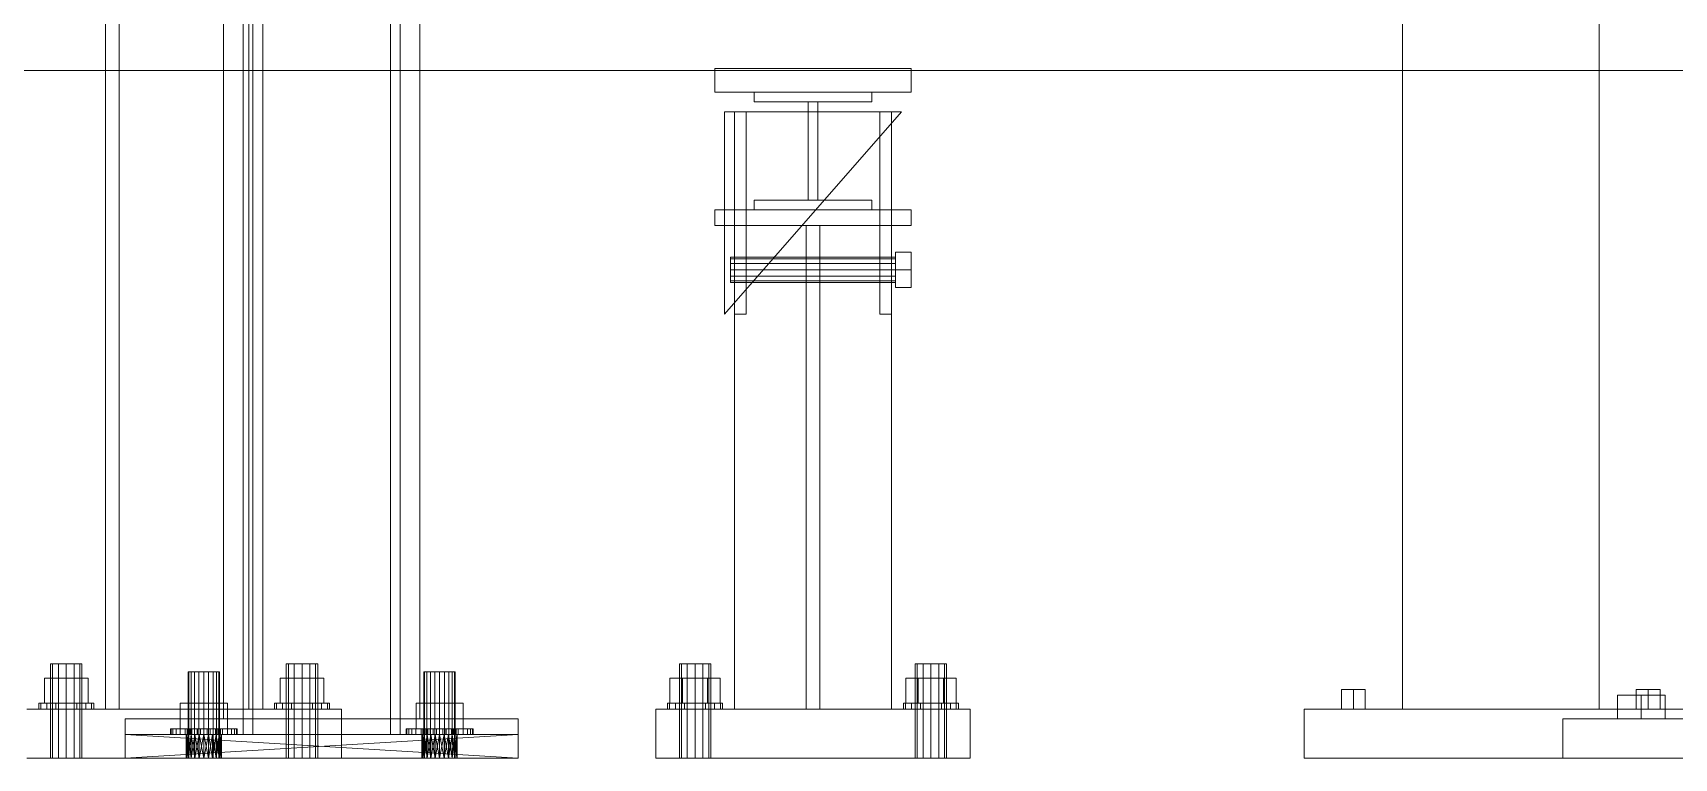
# Model space of a CAD drawing. Header units: millimetres. Extents: x -191664 to 191490, y -197311 to 10263.
# Drawn here: x 903 to 1738, y -32000 to -31631 of the extents above; entities that cross this region are included whole.
import ezdxf

# ---------------------------------------------------------------- set-up
doc = ezdxf.new("R2010")
doc.units = ezdxf.units.MM
for name, color, linetype, lineweight in [('frontal_C01', 7, 'Continuous', 0), ('frontal_C04', 7, 'Continuous', 0), ('frontal_secador', 7, 'Continuous', 0), ('frontal_tolva', 7, 'Continuous', 0)]:
    doc.layers.add(name, color=color, linetype=linetype, lineweight=lineweight)

msp = doc.modelspace()

# ---------------------------------------------------------------- linework, layer by layer
at = {"layer": 'frontal_C01', "color": 139, "true_color": 0x354b57}
for p, q in [((940, -31975), (940, -29288.06)), ((947, -31975), (947, -29288.06)), ((1013, -31975), (1013, -29288.06)), ((1020, -31975), (1020, -29288.06)), ((940, -31975), (947, -31975)), ((947, -31975), (1013, -31975)), ((1013, -31975), (1020, -31975))]:
    msp.add_line(p, q, dxfattribs=at)
at = {"layer": 'frontal_C01', "color": 9, "true_color": 0xaebcc4}
for p, q in [((913.07, -31952), (912, -31952)), ((912, -32000), (912, -31952)), ((916, -31952), (913.07, -31952)), ((913.07, -32000), (913.07, -31952)), ((920, -31952), (916, -31952)), ((916, -32000), (916, -31952)), ((920, -31952), (924, -31952)), ((920, -31952), (920, -32000)), ((924, -31952), (926.93, -31952)), ((924, -32000), (924, -31952)), ((926.93, -31952), (928, -31952)), ((926.93, -32000), (926.93, -31952)), ((928, -32000), (928, -31952)), ((1033.07, -31952), (1032, -31952)), ((1032, -32000), (1032, -31952)), ((1036, -31952), (1033.07, -31952)), ((1033.07, -32000), (1033.07, -31952)), ((1040, -31952), (1036, -31952)), ((1036, -32000), (1036, -31952)), ((1040, -31952), (1044, -31952)), ((1040, -31952), (1040, -32000)), ((1044, -31952), (1046.93, -31952)), ((1044, -32000), (1044, -31952)), ((1046.93, -31952), (1048, -31952)), ((1046.93, -32000), (1046.93, -31952)), ((1048, -32000), (1048, -31952)), ((920, -31959.2), (908.91, -31959.2)), ((908.91, -31972), (908.91, -31959.2)), ((920, -31959.2), (931.09, -31959.2)), ((920, -31959.2), (920, -31972)), ((931.09, -31972), (931.09, -31959.2)), ((1040, -31959.2), (1028.91, -31959.2)), ((1028.91, -31972), (1028.91, -31959.2)), ((1040, -31959.2), (1051.09, -31959.2)), ((1040, -31959.2), (1040, -31972)), ((1051.09, -31972), (1051.09, -31959.2)), ((907.07, -31972), (906, -31972)), ((906, -31975), (906, -31972)), ((910.1, -31972), (907.07, -31972)), ((907.07, -31975), (907.07, -31972)), ((908.91, -31972), (920, -31972)), ((914.64, -31972), (910.1, -31972)), ((910.1, -31975), (910.1, -31972)), ((920, -31972), (914.64, -31972)), ((914.64, -31975), (914.64, -31972)), ((920, -31972), (925.36, -31972)), ((920, -31972), (920, -31975)), ((920, -31972), (931.09, -31972)), ((925.36, -31972), (929.9, -31972)), ((925.36, -31975), (925.36, -31972)), ((929.9, -31972), (932.93, -31972)), ((929.9, -31975), (929.9, -31972)), ((932.93, -31972), (934, -31972)), ((932.93, -31975), (932.93, -31972)), ((934, -31975), (934, -31972)), ((1027.07, -31972), (1026, -31972)), ((1026, -31975), (1026, -31972)), ((1030.1, -31972), (1027.07, -31972)), ((1027.07, -31975), (1027.07, -31972)), ((1028.91, -31972), (1040, -31972)), ((1034.64, -31972), (1030.1, -31972)), ((1030.1, -31975), (1030.1, -31972)), ((1040, -31972), (1034.64, -31972)), ((1034.64, -31975), (1034.64, -31972)), ((1040, -31972), (1045.36, -31972)), ((1040, -31972), (1040, -31975)), ((1040, -31972), (1051.09, -31972)), ((1045.36, -31972), (1049.9, -31972)), ((1045.36, -31975), (1045.36, -31972)), ((1049.9, -31972), (1052.93, -31972)), ((1049.9, -31975), (1049.9, -31972)), ((1052.93, -31972), (1054, -31972)), ((1052.93, -31975), (1052.93, -31972)), ((1054, -31975), (1054, -31972)), ((907.07, -31975), (906, -31975)), ((910.1, -31975), (907.07, -31975)), ((914.64, -31975), (910.1, -31975)), ((914.64, -31975), (920, -31975)), ((920, -31975), (925.36, -31975)), ((925.36, -31975), (929.9, -31975)), ((929.9, -31975), (932.93, -31975)), ((932.93, -31975), (934, -31975)), ((1027.07, -31975), (1026, -31975)), ((1030.1, -31975), (1027.07, -31975)), ((1034.64, -31975), (1030.1, -31975)), ((1034.64, -31975), (1040, -31975)), ((1040, -31975), (1045.36, -31975)), ((1045.36, -31975), (1049.9, -31975)), ((1049.9, -31975), (1052.93, -31975)), ((1052.93, -31975), (1054, -31975)), ((913.07, -32000), (912, -32000)), ((916, -32000), (913.07, -32000)), ((916, -32000), (920, -32000)), ((920, -32000), (924, -32000)), ((924, -32000), (926.93, -32000)), ((926.93, -32000), (928, -32000)), ((1033.07, -32000), (1032, -32000)), ((1036, -32000), (1033.07, -32000)), ((1036, -32000), (1040, -32000)), ((1040, -32000), (1044, -32000)), ((1044, -32000), (1046.93, -32000)), ((1046.93, -32000), (1048, -32000))]:
    msp.add_line(p, q, dxfattribs=at)
at = {"layer": 'frontal_C01', "color": 251, "true_color": 0x4e626d}
for p, q in [((900, -31975), (1060, -31975)), ((1060, -32000), (1060, -31975)), ((900, -32000), (1060, -32000))]:
    msp.add_line(p, q, dxfattribs=at)
at = {"layer": 'frontal_C04', "color": 139, "true_color": 0x354b57}
for p, q in [((650, -31650), (1850, -31650)), ((1270, -31666), (1270, -31661)), ((1270, -31661), (1330, -31661)), ((1330, -31661), (1330, -31666)), ((1330, -31666), (1270, -31666)), ((1297.5, -31716), (1297.5, -31666)), ((1297.5, -31666), (1302.5, -31666)), ((1302.5, -31666), (1302.5, -31716)), ((1270, -31721), (1270, -31716)), ((1270, -31716), (1330, -31716)), ((1330, -31721), (1270, -31721)), ((1302.5, -31716), (1297.5, -31716)), ((1330, -31716), (1330, -31721)), ((1260, -31729), (1340, -31729)), ((1260, -31729), (1260, -31975)), ((1296.5, -31729), (1303.5, -31729)), ((1296.5, -31729), (1296.5, -31975)), ((1303.5, -31975), (1303.5, -31729)), ((1340, -31975), (1340, -31729)), ((1260, -31975), (1340, -31975)), ((1296.5, -31975), (1303.5, -31975))]:
    msp.add_line(p, q, dxfattribs=at)
at = {"layer": 'frontal_C04', "color": 251, "true_color": 0x4e626d}
for p, q in [((1250, -31649), (1350, -31649)), ((1250, -31649), (1250, -31661)), ((1350, -31661), (1350, -31649)), ((1250, -31661), (1350, -31661)), ((1255, -31774), (1345, -31671)), ((1345, -31671), (1255, -31671)), ((1255, -31671), (1255, -31774)), ((1260, -31774), (1260, -31671)), ((1260, -31671), (1266, -31671)), ((1266, -31774), (1266, -31671)), ((1334, -31774), (1334, -31671)), ((1334, -31671), (1340, -31671)), ((1340, -31774), (1340, -31671)), ((1250, -31721), (1350, -31721)), ((1250, -31721), (1250, -31729)), ((1350, -31729), (1350, -31721)), ((1250, -31729), (1350, -31729)), ((1266, -31774), (1260, -31774)), ((1340, -31774), (1334, -31774)), ((1220, -31975), (1380, -31975)), ((1220, -31975), (1220, -32000)), ((1380, -32000), (1380, -31975)), ((1220, -32000), (1380, -32000))]:
    msp.add_line(p, q, dxfattribs=at)
at = {"layer": 'frontal_C04', "color": 9, "true_color": 0xaebcc4}
for p, q in [((1258, -31745.96), (1258, -31745.1)), ((1258, -31745.1), (1342, -31745.1)), ((1258, -31748.3), (1258, -31745.96)), ((1258, -31745.96), (1342, -31745.96)), ((1342, -31751.5), (1342, -31742.49)), ((1342, -31742.49), (1350, -31742.49)), ((1342, -31745.96), (1342, -31745.1)), ((1342, -31748.3), (1342, -31745.96)), ((1350, -31751.5), (1350, -31742.49)), ((1258, -31751.5), (1258, -31748.3)), ((1258, -31748.3), (1342, -31748.3)), ((1258, -31754.7), (1258, -31751.5)), ((1342, -31751.5), (1258, -31751.5)), ((1258, -31754.7), (1258, -31757.04)), ((1258, -31754.7), (1342, -31754.7)), ((1342, -31751.5), (1342, -31748.3)), ((1342, -31751.5), (1342, -31754.7)), ((1342, -31760.51), (1342, -31751.5)), ((1350, -31751.5), (1342, -31751.5)), ((1342, -31754.7), (1342, -31757.04)), ((1350, -31751.5), (1350, -31760.51)), ((1258, -31757.04), (1258, -31757.9)), ((1258, -31757.04), (1342, -31757.04)), ((1258, -31757.9), (1342, -31757.9)), ((1342, -31757.04), (1342, -31757.9)), ((1342, -31760.51), (1350, -31760.51)), ((1233.07, -31952), (1232, -31952)), ((1232, -32000), (1232, -31952)), ((1236, -31952), (1233.07, -31952)), ((1233.07, -32000), (1233.07, -31952)), ((1240, -31952), (1236, -31952)), ((1236, -32000), (1236, -31952)), ((1244, -31952), (1240, -31952)), ((1240, -32000), (1240, -31952)), ((1246.93, -31952), (1244, -31952)), ((1244, -32000), (1244, -31952)), ((1248, -31952), (1246.93, -31952)), ((1246.93, -32000), (1246.93, -31952)), ((1248, -31952), (1248, -32000)), ((1353.07, -31952), (1352, -31952)), ((1352, -32000), (1352, -31952)), ((1356, -31952), (1353.07, -31952)), ((1353.07, -32000), (1353.07, -31952)), ((1360, -31952), (1356, -31952)), ((1356, -32000), (1356, -31952)), ((1364, -31952), (1360, -31952)), ((1360, -32000), (1360, -31952)), ((1366.93, -31952), (1364, -31952)), ((1364, -32000), (1364, -31952)), ((1368, -31952), (1366.93, -31952)), ((1366.93, -32000), (1366.93, -31952)), ((1368, -31952), (1368, -32000)), ((1233.6, -31959.2), (1227.2, -31959.2)), ((1227.2, -31972), (1227.2, -31959.2)), ((1246.4, -31959.2), (1233.6, -31959.2)), ((1233.6, -31972), (1233.6, -31959.2)), ((1252.8, -31959.2), (1246.4, -31959.2)), ((1246.4, -31972), (1246.4, -31959.2)), ((1252.8, -31959.2), (1252.8, -31972)), ((1353.6, -31959.2), (1347.2, -31959.2)), ((1347.2, -31972), (1347.2, -31959.2)), ((1366.4, -31959.2), (1353.6, -31959.2)), ((1353.6, -31972), (1353.6, -31959.2)), ((1372.8, -31959.2), (1366.4, -31959.2)), ((1366.4, -31972), (1366.4, -31959.2)), ((1372.8, -31959.2), (1372.8, -31972)), ((1227.07, -31972), (1226, -31972)), ((1226, -31975), (1226, -31972)), ((1230.1, -31972), (1227.07, -31972)), ((1227.07, -31975), (1227.07, -31972)), ((1233.6, -31972), (1227.2, -31972)), ((1234.64, -31972), (1230.1, -31972)), ((1230.1, -31975), (1230.1, -31972)), ((1246.4, -31972), (1233.6, -31972)), ((1240, -31972), (1234.64, -31972)), ((1234.64, -31975), (1234.64, -31972)), ((1245.36, -31972), (1240, -31972)), ((1240, -31975), (1240, -31972)), ((1249.9, -31972), (1245.36, -31972)), ((1245.36, -31975), (1245.36, -31972)), ((1246.4, -31972), (1252.8, -31972)), ((1252.93, -31972), (1249.9, -31972)), ((1249.9, -31975), (1249.9, -31972)), ((1254, -31972), (1252.93, -31972)), ((1252.93, -31975), (1252.93, -31972)), ((1254, -31972), (1254, -31975)), ((1347.07, -31972), (1346, -31972)), ((1346, -31975), (1346, -31972)), ((1350.1, -31972), (1347.07, -31972)), ((1347.07, -31975), (1347.07, -31972)), ((1353.6, -31972), (1347.2, -31972)), ((1354.64, -31972), (1350.1, -31972)), ((1350.1, -31975), (1350.1, -31972)), ((1366.4, -31972), (1353.6, -31972)), ((1360, -31972), (1354.64, -31972)), ((1354.64, -31975), (1354.64, -31972)), ((1365.36, -31972), (1360, -31972)), ((1360, -31975), (1360, -31972)), ((1369.9, -31972), (1365.36, -31972)), ((1365.36, -31975), (1365.36, -31972)), ((1366.4, -31972), (1372.8, -31972)), ((1372.93, -31972), (1369.9, -31972)), ((1369.9, -31975), (1369.9, -31972)), ((1374, -31972), (1372.93, -31972)), ((1372.93, -31975), (1372.93, -31972)), ((1374, -31972), (1374, -31975)), ((1227.07, -31975), (1226, -31975)), ((1230.1, -31975), (1227.07, -31975)), ((1234.64, -31975), (1230.1, -31975)), ((1240, -31975), (1234.64, -31975)), ((1245.36, -31975), (1240, -31975)), ((1249.9, -31975), (1245.36, -31975)), ((1252.93, -31975), (1249.9, -31975)), ((1252.93, -31975), (1254, -31975)), ((1347.07, -31975), (1346, -31975)), ((1350.1, -31975), (1347.07, -31975)), ((1354.64, -31975), (1350.1, -31975)), ((1360, -31975), (1354.64, -31975)), ((1365.36, -31975), (1360, -31975)), ((1369.9, -31975), (1365.36, -31975)), ((1372.93, -31975), (1369.9, -31975)), ((1372.93, -31975), (1374, -31975)), ((1233.07, -32000), (1232, -32000)), ((1236, -32000), (1233.07, -32000)), ((1240, -32000), (1236, -32000)), ((1244, -32000), (1240, -32000)), ((1246.93, -32000), (1244, -32000)), ((1246.93, -32000), (1248, -32000)), ((1353.07, -32000), (1352, -32000)), ((1356, -32000), (1353.07, -32000)), ((1360, -32000), (1356, -32000)), ((1364, -32000), (1360, -32000)), ((1366.93, -32000), (1364, -32000)), ((1366.93, -32000), (1368, -32000))]:
    msp.add_line(p, q, dxfattribs=at)
at = {"layer": 'frontal_secador', "color": 253, "true_color": 0xa6b3ba}
for p, q in [((1600, -31975), (1600, -29010)), ((1700, -31975), (1700, -29010)), ((1550, -31975), (1750, -31975)), ((1550, -32000), (1550, -31975)), ((1600, -31975), (1700, -31975)), ((1550, -32000), (1750, -32000))]:
    msp.add_line(p, q, dxfattribs=at)
at = {"layer": 'frontal_secador', "color": 147, "true_color": 0x536c78}
for p, q in [((1010, -31988), (1010, -31144.71)), ((1015, -31988), (1015, -31144.71)), ((1085, -31988), (1085, -31144.71)), ((1090, -31988), (1090, -31144.71)), ((1010, -31988), (1015, -31988)), ((1015, -31988), (1085, -31988)), ((1085, -31988), (1090, -31988))]:
    msp.add_line(p, q, dxfattribs=at)
at = {"layer": 'frontal_secador', "color": 251, "true_color": 0x536a64}
for p, q in [((1000, -31980), (1000, -31390)), ((1100, -31980), (1100, -31390)), ((1000, -31980), (1100, -31980))]:
    msp.add_line(p, q, dxfattribs=at)
at = {"layer": 'frontal_secador', "color": 9, "true_color": 0xaeb9be}
for p, q in [((982.39, -31956), (982, -31956)), ((982, -32000), (982, -31956)), ((983.53, -31956), (982.39, -31956)), ((982.39, -32000), (982.39, -31956)), ((985.3, -31956), (983.53, -31956)), ((983.53, -32000), (983.53, -31956)), ((987.53, -31956), (985.3, -31956)), ((985.3, -32000), (985.3, -31956)), ((990, -31956), (987.53, -31956)), ((987.53, -32000), (987.53, -31956)), ((990, -31956), (992.47, -31956)), ((990, -31956), (990, -32000)), ((992.47, -31956), (994.7, -31956)), ((992.47, -32000), (992.47, -31956)), ((994.7, -31956), (996.47, -31956)), ((994.7, -32000), (994.7, -31956)), ((996.47, -31956), (997.61, -31956)), ((996.47, -32000), (996.47, -31956)), ((997.61, -31956), (998, -31956)), ((997.61, -32000), (997.61, -31956)), ((998, -32000), (998, -31956)), ((1102.39, -31956), (1102, -31956)), ((1102, -32000), (1102, -31956)), ((1103.53, -31956), (1102.39, -31956)), ((1102.39, -32000), (1102.39, -31956)), ((1105.3, -31956), (1103.53, -31956)), ((1103.53, -32000), (1103.53, -31956)), ((1107.53, -31956), (1105.3, -31956)), ((1105.3, -32000), (1105.3, -31956)), ((1110, -31956), (1107.53, -31956)), ((1107.53, -32000), (1107.53, -31956)), ((1110, -31956), (1112.47, -31956)), ((1110, -31956), (1110, -32000)), ((1112.47, -31956), (1114.7, -31956)), ((1112.47, -32000), (1112.47, -31956)), ((1114.7, -31956), (1116.47, -31956)), ((1114.7, -32000), (1114.7, -31956)), ((1116.47, -31956), (1117.61, -31956)), ((1116.47, -32000), (1116.47, -31956)), ((1117.61, -31956), (1118, -31956)), ((1117.61, -32000), (1117.61, -31956)), ((1118, -32000), (1118, -31956)), ((982.39, -32000), (982, -32000)), ((983.53, -32000), (982.39, -32000)), ((985.3, -32000), (983.53, -32000)), ((987.53, -32000), (985.3, -32000)), ((987.53, -32000), (990, -32000)), ((990, -32000), (992.47, -32000)), ((992.47, -32000), (994.7, -32000)), ((994.7, -32000), (996.47, -32000)), ((996.47, -32000), (997.61, -32000)), ((997.61, -32000), (998, -32000)), ((1102.39, -32000), (1102, -32000)), ((1103.53, -32000), (1102.39, -32000)), ((1105.3, -32000), (1103.53, -32000)), ((1107.53, -32000), (1105.3, -32000)), ((1107.53, -32000), (1110, -32000)), ((1110, -32000), (1112.47, -32000)), ((1112.47, -32000), (1114.7, -32000)), ((1114.7, -32000), (1116.47, -32000)), ((1116.47, -32000), (1117.61, -32000)), ((1117.61, -32000), (1118, -32000))]:
    msp.add_line(p, q, dxfattribs=at)
at = {"layer": 'frontal_secador', "color": 9, "true_color": 0xb6c0c4}
for p, q in [((990, -31972), (978.01, -31972)), ((978.01, -31985), (978.01, -31972)), ((990, -31972), (1001.99, -31972)), ((990, -31972), (990, -31985)), ((1001.99, -31985), (1001.99, -31972)), ((1110, -31972), (1098.01, -31972)), ((1098.01, -31985), (1098.01, -31972)), ((1110, -31972), (1121.99, -31972)), ((1110, -31972), (1110, -31985)), ((1121.99, -31985), (1121.99, -31972)), ((973, -31988), (973, -31985)), ((973, -31985), (973.33, -31985)), ((973, -31985), (981.5, -31985)), ((973.33, -31988), (973, -31988)), ((981.5, -31988), (973, -31988)), ((973.33, -31988), (973.33, -31985)), ((973.33, -31985), (974.29, -31985)), ((973.33, -31985), (981.66, -31985)), ((974.29, -31988), (973.33, -31988)), ((981.66, -31988), (973.33, -31988)), ((974.29, -31988), (974.29, -31985)), ((974.29, -31985), (975.87, -31985)), ((974.29, -31985), (982.15, -31985)), ((975.87, -31988), (974.29, -31988)), ((982.15, -31988), (974.29, -31988)), ((975.87, -31988), (975.87, -31985)), ((975.87, -31985), (977.98, -31985)), ((975.87, -31985), (982.93, -31985)), ((977.98, -31988), (975.87, -31988)), ((982.93, -31988), (975.87, -31988)), ((977.98, -31988), (977.98, -31985)), ((977.98, -31985), (980.56, -31985)), ((977.98, -31985), (983.99, -31985)), ((980.56, -31988), (977.98, -31988)), ((983.99, -31988), (977.98, -31988)), ((978.01, -31985), (990, -31985)), ((980.56, -31988), (980.56, -31985)), ((980.56, -31985), (983.49, -31985)), ((980.56, -31985), (985.28, -31985)), ((983.49, -31988), (980.56, -31988)), ((985.28, -31988), (980.56, -31988)), ((981.66, -31985), (981.5, -31985)), ((981.5, -31985), (981.5, -31988)), ((981.5, -31988), (981.66, -31988)), ((982.15, -31985), (981.66, -31985)), ((981.66, -31985), (981.66, -31988)), ((981.66, -31988), (982.15, -31988)), ((982.93, -31985), (982.15, -31985)), ((982.15, -31985), (982.15, -31988)), ((982.15, -31988), (982.93, -31988)), ((983.99, -31985), (982.93, -31985)), ((982.93, -31985), (982.93, -31988)), ((982.93, -31988), (983.99, -31988)), ((983.49, -31988), (983.49, -31985)), ((983.49, -31985), (986.68, -31985)), ((983.49, -31985), (986.75, -31985)), ((986.68, -31988), (983.49, -31988)), ((986.75, -31988), (983.49, -31988)), ((985.28, -31985), (983.99, -31985)), ((983.99, -31985), (983.99, -31988)), ((983.99, -31988), (985.28, -31988)), ((986.75, -31985), (985.28, -31985)), ((985.28, -31985), (985.28, -31988)), ((985.28, -31988), (986.75, -31988)), ((986.68, -31988), (986.68, -31985)), ((986.68, -31985), (990, -31985)), ((986.68, -31985), (988.34, -31985)), ((990, -31988), (986.68, -31988)), ((988.34, -31988), (986.68, -31988)), ((988.34, -31985), (986.75, -31985)), ((986.75, -31985), (986.75, -31988)), ((986.75, -31988), (988.34, -31988)), ((990, -31985), (988.34, -31985)), ((988.34, -31985), (988.34, -31988)), ((988.34, -31988), (990, -31988)), ((993.32, -31985), (990, -31985)), ((990, -31985), (990, -31988)), ((990, -31985), (991.66, -31985)), ((990, -31985), (1001.99, -31985)), ((990, -31988), (993.32, -31988)), ((991.66, -31988), (990, -31988)), ((991.66, -31985), (991.66, -31988)), ((993.32, -31985), (991.66, -31985)), ((991.66, -31985), (993.25, -31985)), ((991.66, -31988), (993.32, -31988)), ((993.25, -31988), (991.66, -31988)), ((993.25, -31985), (993.25, -31988)), ((996.51, -31985), (993.25, -31985)), ((993.25, -31985), (994.72, -31985)), ((993.25, -31988), (996.51, -31988)), ((994.72, -31988), (993.25, -31988)), ((993.32, -31988), (993.32, -31985)), ((996.51, -31985), (993.32, -31985)), ((993.32, -31988), (996.51, -31988)), ((994.72, -31985), (994.72, -31988)), ((999.44, -31985), (994.72, -31985)), ((994.72, -31985), (996.01, -31985)), ((994.72, -31988), (999.44, -31988)), ((996.01, -31988), (994.72, -31988)), ((996.01, -31985), (996.01, -31988)), ((1002.02, -31985), (996.01, -31985)), ((996.01, -31985), (997.07, -31985)), ((996.01, -31988), (1002.02, -31988)), ((997.07, -31988), (996.01, -31988)), ((996.51, -31988), (996.51, -31985)), ((999.44, -31985), (996.51, -31985)), ((996.51, -31988), (999.44, -31988)), ((997.07, -31985), (997.07, -31988)), ((1004.13, -31985), (997.07, -31985)), ((997.07, -31985), (997.85, -31985)), ((997.07, -31988), (1004.13, -31988)), ((997.85, -31988), (997.07, -31988)), ((997.85, -31985), (997.85, -31988)), ((1005.71, -31985), (997.85, -31985)), ((997.85, -31985), (998.34, -31985)), ((997.85, -31988), (1005.71, -31988)), ((998.34, -31988), (997.85, -31988)), ((998.34, -31985), (998.34, -31988)), ((1006.67, -31985), (998.34, -31985)), ((998.34, -31985), (998.5, -31985)), ((998.34, -31988), (1006.67, -31988)), ((998.5, -31988), (998.34, -31988)), ((998.5, -31985), (998.5, -31988)), ((1007, -31985), (998.5, -31985)), ((998.5, -31988), (1007, -31988)), ((999.44, -31988), (999.44, -31985)), ((1002.02, -31985), (999.44, -31985)), ((999.44, -31988), (1002.02, -31988)), ((1002.02, -31988), (1002.02, -31985)), ((1004.13, -31985), (1002.02, -31985)), ((1002.02, -31988), (1004.13, -31988)), ((1004.13, -31988), (1004.13, -31985)), ((1005.71, -31985), (1004.13, -31985)), ((1004.13, -31988), (1005.71, -31988)), ((1005.71, -31988), (1005.71, -31985)), ((1006.67, -31985), (1005.71, -31985)), ((1005.71, -31988), (1006.67, -31988)), ((1006.67, -31988), (1006.67, -31985)), ((1007, -31985), (1006.67, -31985)), ((1006.67, -31988), (1007, -31988)), ((1007, -31988), (1007, -31985)), ((1093, -31988), (1093, -31985)), ((1093, -31985), (1093.33, -31985)), ((1093, -31985), (1101.5, -31985)), ((1093.33, -31988), (1093, -31988)), ((1101.5, -31988), (1093, -31988)), ((1093.33, -31988), (1093.33, -31985)), ((1093.33, -31985), (1094.29, -31985)), ((1093.33, -31985), (1101.66, -31985)), ((1094.29, -31988), (1093.33, -31988)), ((1101.66, -31988), (1093.33, -31988)), ((1094.29, -31988), (1094.29, -31985)), ((1094.29, -31985), (1095.87, -31985)), ((1094.29, -31985), (1102.15, -31985)), ((1095.87, -31988), (1094.29, -31988)), ((1102.15, -31988), (1094.29, -31988)), ((1095.87, -31988), (1095.87, -31985)), ((1095.87, -31985), (1097.98, -31985)), ((1095.87, -31985), (1102.93, -31985)), ((1097.98, -31988), (1095.87, -31988)), ((1102.93, -31988), (1095.87, -31988)), ((1097.98, -31988), (1097.98, -31985)), ((1097.98, -31985), (1100.56, -31985)), ((1097.98, -31985), (1103.99, -31985)), ((1100.56, -31988), (1097.98, -31988)), ((1103.99, -31988), (1097.98, -31988)), ((1098.01, -31985), (1110, -31985)), ((1100.56, -31988), (1100.56, -31985)), ((1100.56, -31985), (1103.49, -31985)), ((1100.56, -31985), (1105.28, -31985)), ((1103.49, -31988), (1100.56, -31988)), ((1105.28, -31988), (1100.56, -31988)), ((1101.66, -31985), (1101.5, -31985)), ((1101.5, -31985), (1101.5, -31988)), ((1101.5, -31988), (1101.66, -31988)), ((1102.15, -31985), (1101.66, -31985)), ((1101.66, -31985), (1101.66, -31988)), ((1101.66, -31988), (1102.15, -31988)), ((1102.93, -31985), (1102.15, -31985)), ((1102.15, -31985), (1102.15, -31988)), ((1102.15, -31988), (1102.93, -31988)), ((1103.99, -31985), (1102.93, -31985)), ((1102.93, -31985), (1102.93, -31988)), ((1102.93, -31988), (1103.99, -31988)), ((1103.49, -31988), (1103.49, -31985)), ((1103.49, -31985), (1106.68, -31985)), ((1103.49, -31985), (1106.75, -31985)), ((1106.68, -31988), (1103.49, -31988)), ((1106.75, -31988), (1103.49, -31988)), ((1105.28, -31985), (1103.99, -31985)), ((1103.99, -31985), (1103.99, -31988)), ((1103.99, -31988), (1105.28, -31988)), ((1106.75, -31985), (1105.28, -31985)), ((1105.28, -31985), (1105.28, -31988)), ((1105.28, -31988), (1106.75, -31988)), ((1106.68, -31988), (1106.68, -31985)), ((1106.68, -31985), (1110, -31985)), ((1106.68, -31985), (1108.34, -31985)), ((1110, -31988), (1106.68, -31988)), ((1108.34, -31988), (1106.68, -31988)), ((1108.34, -31985), (1106.75, -31985)), ((1106.75, -31985), (1106.75, -31988)), ((1106.75, -31988), (1108.34, -31988)), ((1110, -31985), (1108.34, -31985)), ((1108.34, -31985), (1108.34, -31988)), ((1108.34, -31988), (1110, -31988)), ((1113.32, -31985), (1110, -31985)), ((1110, -31985), (1110, -31988)), ((1110, -31985), (1111.66, -31985)), ((1110, -31985), (1121.99, -31985)), ((1110, -31988), (1113.32, -31988)), ((1111.66, -31988), (1110, -31988)), ((1111.66, -31985), (1111.66, -31988)), ((1113.32, -31985), (1111.66, -31985)), ((1111.66, -31985), (1113.25, -31985)), ((1111.66, -31988), (1113.32, -31988)), ((1113.25, -31988), (1111.66, -31988)), ((1113.25, -31985), (1113.25, -31988)), ((1116.51, -31985), (1113.25, -31985)), ((1113.25, -31985), (1114.72, -31985)), ((1113.25, -31988), (1116.51, -31988)), ((1114.72, -31988), (1113.25, -31988)), ((1113.32, -31988), (1113.32, -31985)), ((1116.51, -31985), (1113.32, -31985)), ((1113.32, -31988), (1116.51, -31988)), ((1114.72, -31985), (1114.72, -31988)), ((1119.44, -31985), (1114.72, -31985)), ((1114.72, -31985), (1116.01, -31985)), ((1114.72, -31988), (1119.44, -31988)), ((1116.01, -31988), (1114.72, -31988)), ((1116.01, -31985), (1116.01, -31988)), ((1122.02, -31985), (1116.01, -31985)), ((1116.01, -31985), (1117.07, -31985)), ((1116.01, -31988), (1122.02, -31988)), ((1117.07, -31988), (1116.01, -31988)), ((1116.51, -31988), (1116.51, -31985)), ((1119.44, -31985), (1116.51, -31985)), ((1116.51, -31988), (1119.44, -31988)), ((1117.07, -31985), (1117.07, -31988)), ((1124.13, -31985), (1117.07, -31985)), ((1117.07, -31985), (1117.85, -31985)), ((1117.07, -31988), (1124.13, -31988)), ((1117.85, -31988), (1117.07, -31988)), ((1117.85, -31985), (1117.85, -31988)), ((1125.71, -31985), (1117.85, -31985)), ((1117.85, -31985), (1118.34, -31985)), ((1117.85, -31988), (1125.71, -31988)), ((1118.34, -31988), (1117.85, -31988)), ((1118.34, -31985), (1118.34, -31988)), ((1126.67, -31985), (1118.34, -31985)), ((1118.34, -31985), (1118.5, -31985)), ((1118.34, -31988), (1126.67, -31988)), ((1118.5, -31988), (1118.34, -31988)), ((1118.5, -31985), (1118.5, -31988)), ((1127, -31985), (1118.5, -31985)), ((1118.5, -31988), (1127, -31988)), ((1119.44, -31988), (1119.44, -31985)), ((1122.02, -31985), (1119.44, -31985)), ((1119.44, -31988), (1122.02, -31988)), ((1122.02, -31988), (1122.02, -31985)), ((1124.13, -31985), (1122.02, -31985)), ((1122.02, -31988), (1124.13, -31988)), ((1124.13, -31988), (1124.13, -31985)), ((1125.71, -31985), (1124.13, -31985)), ((1124.13, -31988), (1125.71, -31988)), ((1125.71, -31988), (1125.71, -31985)), ((1126.67, -31985), (1125.71, -31985)), ((1125.71, -31988), (1126.67, -31988)), ((1126.67, -31988), (1126.67, -31985)), ((1127, -31985), (1126.67, -31985)), ((1126.67, -31988), (1127, -31988)), ((1127, -31988), (1127, -31985))]:
    msp.add_line(p, q, dxfattribs=at)
at = {"layer": 'frontal_secador', "color": 9, "true_color": 0xb9c3c7}
for p, q in [((1575, -31965), (1568.94, -31965)), ((1568.94, -31975), (1568.94, -31965)), ((1575, -31965), (1581.06, -31965)), ((1575, -31965), (1575, -31975)), ((1581.06, -31975), (1581.06, -31965)), ((1725, -31965), (1718.94, -31965)), ((1718.94, -31975), (1718.94, -31965)), ((1725, -31965), (1731.06, -31965)), ((1725, -31965), (1725, -31975)), ((1731.06, -31975), (1731.06, -31965)), ((1568.94, -31975), (1575, -31975)), ((1575, -31975), (1581.06, -31975)), ((1718.94, -31975), (1725, -31975)), ((1725, -31975), (1731.06, -31975))]:
    msp.add_line(p, q, dxfattribs=at)
at = {"layer": 'frontal_secador', "color": 252, "true_color": 0x798e91}
for p, q in [((950, -31980), (1150, -31980)), ((950, -32000), (950, -31980)), ((1150, -32000), (1150, -31980)), ((950, -32000), (1150, -32000))]:
    msp.add_line(p, q, dxfattribs=at)
at = {"layer": 'frontal_secador', "color": 252, "true_color": 0x788c96}
for p, q in [((1110, -31988), (950, -31988)), ((950, -31988), (1107.67, -31988)), ((950, -31988), (990, -31988)), ((992.33, -31988), (950, -31988)), ((950, -31988), (987.67, -31988)), ((1150, -31988), (950, -31988)), ((950, -31988), (1105.5, -31988)), ((994.5, -31988), (950, -31988)), ((950, -31988), (985.5, -31988)), ((950, -31988), (1103.64, -31988)), ((950, -31988), (983.64, -31988)), ((950, -31988), (1102.21, -31988)), ((950, -31988), (982.21, -31988)), ((950, -31988), (1101.31, -31988)), ((950, -31988), (981.31, -31988)), ((950, -31988), (1101, -31988)), ((950, -31988), (981, -31988)), ((1112.33, -31988), (950, -31988)), ((950, -32000), (950, -31988)), ((1150, -32000), (950, -31988)), ((950, -32000), (1150, -31988)), ((981, -31988), (981.31, -31988)), ((990, -31988), (981, -31988)), ((987.67, -31988), (981, -31988)), ((985.5, -31988), (981, -31988)), ((983.64, -31988), (981, -31988)), ((982.21, -31988), (981, -31988)), ((981, -32000), (981.31, -31988)), ((981, -32000), (981, -31988)), ((981.31, -32000), (981, -31988)), ((981.31, -31988), (982.21, -31988)), ((990, -31988), (981.31, -31988)), ((981.31, -32000), (982.21, -31988)), ((981.31, -32000), (981.31, -31988)), ((982.21, -32000), (981.31, -31988)), ((982.21, -31988), (983.64, -31988)), ((990, -31988), (982.21, -31988)), ((982.21, -32000), (983.64, -31988)), ((982.21, -32000), (982.21, -31988)), ((983.64, -32000), (982.21, -31988)), ((983.64, -31988), (985.5, -31988)), ((990, -31988), (983.64, -31988)), ((983.64, -32000), (985.5, -31988)), ((983.64, -32000), (983.64, -31988)), ((985.5, -32000), (983.64, -31988)), ((985.5, -31988), (987.67, -31988)), ((990, -31988), (985.5, -31988)), ((985.5, -32000), (987.67, -31988)), ((985.5, -32000), (985.5, -31988)), ((987.67, -32000), (985.5, -31988)), ((987.67, -31988), (990, -31988)), ((987.67, -32000), (990, -31988)), ((987.67, -32000), (987.67, -31988)), ((990, -32000), (987.67, -31988)), ((990, -31988), (992.33, -31988)), ((990, -31988), (994.5, -31988)), ((990, -31988), (996.36, -31988)), ((990, -31988), (997.79, -31988)), ((990, -31988), (998.69, -31988)), ((990, -31988), (999, -31988)), ((990, -31988), (990, -32000)), ((992.33, -32000), (990, -31988)), ((990, -32000), (992.33, -31988)), ((992.33, -31988), (994.5, -31988)), ((992.33, -31988), (999, -31988)), ((992.33, -32000), (992.33, -31988)), ((994.5, -32000), (992.33, -31988)), ((992.33, -32000), (994.5, -31988)), ((996.36, -31988), (994.5, -31988)), ((994.5, -31988), (999, -31988)), ((994.5, -31988), (1103.64, -31988)), ((1110, -31988), (994.5, -31988)), ((994.5, -32000), (994.5, -31988)), ((996.36, -32000), (994.5, -31988)), ((994.5, -32000), (996.36, -31988)), ((997.79, -31988), (996.36, -31988)), ((996.36, -31988), (999, -31988)), ((996.36, -31988), (1103.64, -31988)), ((996.36, -31988), (1101, -31988)), ((996.36, -31988), (1101.31, -31988)), ((996.36, -31988), (1102.21, -31988)), ((1110, -31988), (996.36, -31988)), ((996.36, -32000), (996.36, -31988)), ((997.79, -32000), (996.36, -31988)), ((996.36, -32000), (997.79, -31988)), ((998.69, -31988), (997.79, -31988)), ((997.79, -31988), (999, -31988)), ((997.79, -31988), (1103.64, -31988)), ((1110, -31988), (997.79, -31988)), ((997.79, -32000), (997.79, -31988)), ((998.69, -32000), (997.79, -31988)), ((997.79, -32000), (998.69, -31988)), ((999, -31988), (998.69, -31988)), ((998.69, -31988), (1103.64, -31988)), ((998.69, -31988), (1110, -31988)), ((998.69, -32000), (998.69, -31988)), ((999, -32000), (998.69, -31988)), ((998.69, -32000), (999, -31988)), ((999, -31988), (1103.64, -31988)), ((999, -31988), (1105.5, -31988)), ((999, -31988), (1107.67, -31988)), ((999, -31988), (1110, -31988)), ((999, -32000), (999, -31988)), ((1101, -31988), (1101.31, -31988)), ((1110, -31988), (1101, -31988)), ((1107.67, -31988), (1101, -31988)), ((1105.5, -31988), (1101, -31988)), ((1103.64, -31988), (1101, -31988)), ((1101, -32000), (1101.31, -31988)), ((1101, -32000), (1101, -31988)), ((1101.31, -32000), (1101, -31988)), ((1101.31, -31988), (1102.21, -31988)), ((1110, -31988), (1101.31, -31988)), ((1101.31, -32000), (1102.21, -31988)), ((1101.31, -32000), (1101.31, -31988)), ((1102.21, -32000), (1101.31, -31988)), ((1102.21, -31988), (1103.64, -31988)), ((1110, -31988), (1102.21, -31988)), ((1102.21, -32000), (1103.64, -31988)), ((1102.21, -32000), (1102.21, -31988)), ((1103.64, -32000), (1102.21, -31988)), ((1103.64, -31988), (1105.5, -31988)), ((1110, -31988), (1103.64, -31988)), ((1103.64, -32000), (1105.5, -31988)), ((1103.64, -32000), (1103.64, -31988)), ((1105.5, -32000), (1103.64, -31988)), ((1105.5, -31988), (1107.67, -31988)), ((1110, -31988), (1105.5, -31988)), ((1105.5, -32000), (1107.67, -31988)), ((1105.5, -32000), (1105.5, -31988)), ((1107.67, -32000), (1105.5, -31988)), ((1107.67, -31988), (1110, -31988)), ((1107.67, -32000), (1110, -31988)), ((1107.67, -32000), (1107.67, -31988)), ((1110, -32000), (1107.67, -31988)), ((1110, -31988), (1112.33, -31988)), ((1110, -31988), (1150, -31988)), ((1110, -31988), (1110, -32000)), ((1112.33, -32000), (1110, -31988)), ((1110, -32000), (1112.33, -31988)), ((1112.33, -31988), (1150, -31988)), ((1114.5, -31988), (1112.33, -31988)), ((1112.33, -31988), (1116.36, -31988)), ((1112.33, -31988), (1117.79, -31988)), ((1112.33, -31988), (1118.69, -31988)), ((1112.33, -31988), (1119, -31988)), ((1112.33, -32000), (1112.33, -31988)), ((1114.5, -32000), (1112.33, -31988)), ((1112.33, -32000), (1114.5, -31988)), ((1114.5, -31988), (1150, -31988)), ((1116.36, -31988), (1114.5, -31988)), ((1114.5, -31988), (1119, -31988)), ((1114.5, -32000), (1114.5, -31988)), ((1116.36, -32000), (1114.5, -31988)), ((1114.5, -32000), (1116.36, -31988)), ((1116.36, -31988), (1150, -31988)), ((1117.79, -31988), (1116.36, -31988)), ((1116.36, -31988), (1119, -31988)), ((1116.36, -32000), (1116.36, -31988)), ((1117.79, -32000), (1116.36, -31988)), ((1116.36, -32000), (1117.79, -31988)), ((1117.79, -31988), (1150, -31988)), ((1118.69, -31988), (1117.79, -31988)), ((1117.79, -31988), (1119, -31988)), ((1117.79, -32000), (1117.79, -31988)), ((1118.69, -32000), (1117.79, -31988)), ((1117.79, -32000), (1118.69, -31988)), ((1118.69, -31988), (1150, -31988)), ((1119, -31988), (1118.69, -31988)), ((1118.69, -32000), (1118.69, -31988)), ((1119, -32000), (1118.69, -31988)), ((1118.69, -32000), (1119, -31988)), ((1119, -31988), (1150, -31988)), ((1119, -32000), (1119, -31988)), ((1150, -32000), (1150, -31988)), ((950, -32000), (1110, -32000)), ((1107.67, -32000), (950, -32000)), ((990, -32000), (950, -32000)), ((950, -32000), (992.33, -32000)), ((987.67, -32000), (950, -32000)), ((1105.5, -32000), (950, -32000)), ((950, -32000), (994.5, -32000)), ((985.5, -32000), (950, -32000)), ((1103.64, -32000), (950, -32000)), ((983.64, -32000), (950, -32000)), ((1102.21, -32000), (950, -32000)), ((982.21, -32000), (950, -32000)), ((1101.31, -32000), (950, -32000)), ((981.31, -32000), (950, -32000)), ((1101, -32000), (950, -32000)), ((981, -32000), (950, -32000)), ((950, -32000), (1112.33, -32000)), ((981.31, -32000), (981, -32000)), ((981, -32000), (990, -32000)), ((981, -32000), (987.67, -32000)), ((981, -32000), (985.5, -32000)), ((981, -32000), (983.64, -32000)), ((981, -32000), (982.21, -32000)), ((982.21, -32000), (981.31, -32000)), ((981.31, -32000), (990, -32000)), ((983.64, -32000), (982.21, -32000)), ((982.21, -32000), (990, -32000)), ((985.5, -32000), (983.64, -32000)), ((983.64, -32000), (990, -32000)), ((987.67, -32000), (985.5, -32000)), ((985.5, -32000), (990, -32000)), ((990, -32000), (987.67, -32000)), ((992.33, -32000), (990, -32000)), ((994.5, -32000), (990, -32000)), ((996.36, -32000), (990, -32000)), ((997.79, -32000), (990, -32000)), ((998.69, -32000), (990, -32000)), ((999, -32000), (990, -32000)), ((994.5, -32000), (992.33, -32000)), ((999, -32000), (992.33, -32000)), ((994.5, -32000), (996.36, -32000)), ((999, -32000), (994.5, -32000)), ((1103.64, -32000), (994.5, -32000)), ((994.5, -32000), (1110, -32000)), ((996.36, -32000), (997.79, -32000)), ((999, -32000), (996.36, -32000)), ((1103.64, -32000), (996.36, -32000)), ((1101, -32000), (996.36, -32000)), ((1101.31, -32000), (996.36, -32000)), ((1102.21, -32000), (996.36, -32000)), ((996.36, -32000), (1110, -32000)), ((997.79, -32000), (998.69, -32000)), ((999, -32000), (997.79, -32000)), ((1103.64, -32000), (997.79, -32000)), ((997.79, -32000), (1110, -32000)), ((998.69, -32000), (999, -32000)), ((1103.64, -32000), (998.69, -32000)), ((1110, -32000), (998.69, -32000)), ((1103.64, -32000), (999, -32000)), ((1105.5, -32000), (999, -32000)), ((1107.67, -32000), (999, -32000)), ((1110, -32000), (999, -32000)), ((1101.31, -32000), (1101, -32000)), ((1101, -32000), (1110, -32000)), ((1101, -32000), (1107.67, -32000)), ((1101, -32000), (1105.5, -32000)), ((1101, -32000), (1103.64, -32000)), ((1102.21, -32000), (1101.31, -32000)), ((1101.31, -32000), (1110, -32000)), ((1103.64, -32000), (1102.21, -32000)), ((1102.21, -32000), (1110, -32000)), ((1105.5, -32000), (1103.64, -32000)), ((1103.64, -32000), (1110, -32000)), ((1107.67, -32000), (1105.5, -32000)), ((1105.5, -32000), (1110, -32000)), ((1110, -32000), (1107.67, -32000)), ((1112.33, -32000), (1110, -32000)), ((1150, -32000), (1110, -32000)), ((1150, -32000), (1112.33, -32000)), ((1112.33, -32000), (1114.5, -32000)), ((1116.36, -32000), (1112.33, -32000)), ((1117.79, -32000), (1112.33, -32000)), ((1118.69, -32000), (1112.33, -32000)), ((1119, -32000), (1112.33, -32000)), ((1150, -32000), (1114.5, -32000)), ((1114.5, -32000), (1116.36, -32000)), ((1119, -32000), (1114.5, -32000)), ((1150, -32000), (1116.36, -32000)), ((1116.36, -32000), (1117.79, -32000)), ((1119, -32000), (1116.36, -32000)), ((1150, -32000), (1117.79, -32000)), ((1117.79, -32000), (1118.69, -32000)), ((1119, -32000), (1117.79, -32000)), ((1150, -32000), (1118.69, -32000)), ((1118.69, -32000), (1119, -32000)), ((1150, -32000), (1119, -32000))]:
    msp.add_line(p, q, dxfattribs=at)
at = {"layer": 'frontal_tolva', "color": 9, "true_color": 0xb7bec5}
for p, q in [((1721.5, -31968), (1709.38, -31968)), ((1709.38, -31980), (1709.38, -31968)), ((1721.5, -31968), (1733.62, -31968)), ((1721.5, -31968), (1721.5, -31980)), ((1733.62, -31980), (1733.62, -31968)), ((1709.38, -31980), (1721.5, -31980)), ((1721.5, -31980), (1733.62, -31980))]:
    msp.add_line(p, q, dxfattribs=at)
at = {"layer": 'frontal_tolva', "color": 156, "true_color": 0x164b78}
for p, q in [((1681.5, -31980), (1961.5, -31980)), ((1681.5, -32000), (1681.5, -31980)), ((1681.5, -32000), (1961.5, -32000))]:
    msp.add_line(p, q, dxfattribs=at)

doc.saveas('drawing.dxf')
